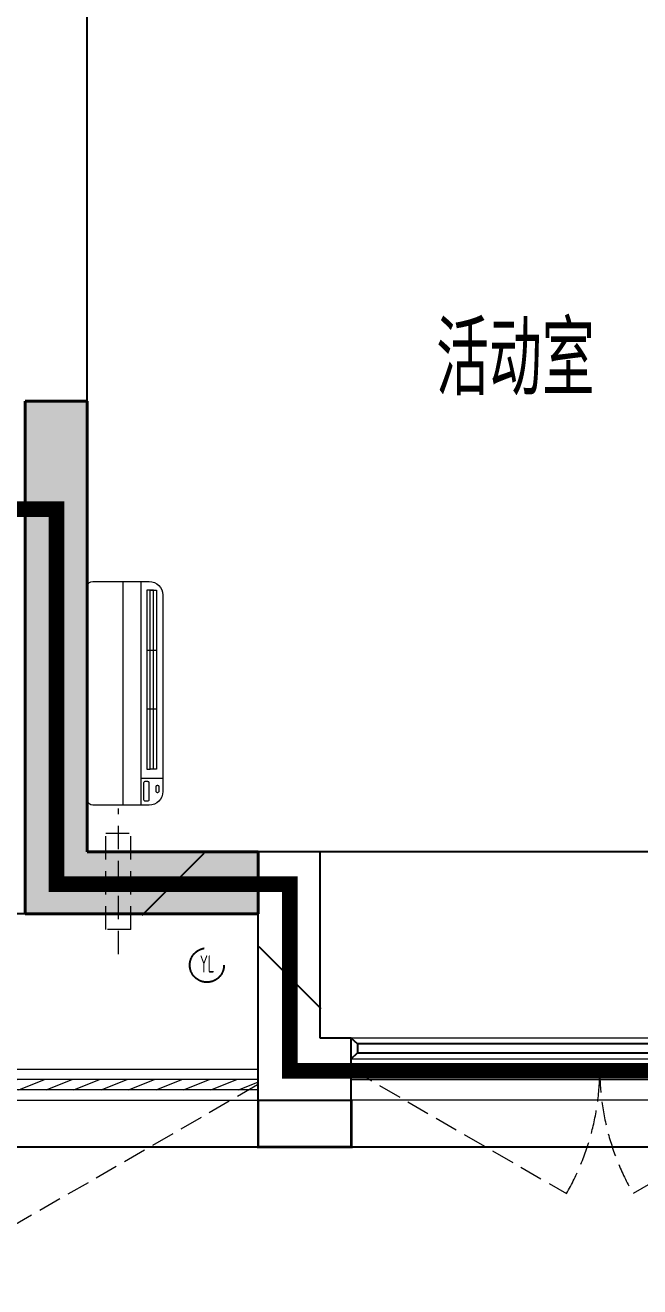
# Model space of a CAD drawing. Extents: x 3753737 to 4713801, y -857380 to 24339.
# Drawn here: x 4159213 to 4161192, y -776462 to -772402 of the extents above; entities that cross this region are included whole.
import ezdxf

# ---------------------------------------------------------------- set-up
doc = ezdxf.new("R2010")
doc.units = 0
doc.header["$LTSCALE"] = 1000
doc.header["$MEASUREMENT"] = 0
for name, pattern in [('CENTER2', [1.125, 0.75, -0.125, 0.125, -0.125]), ('DASH', [0.35, 0.25, -0.1]), ('HIDDEN', [0.375, 0.25, -0.125])]:
    doc.linetypes.add(name, pattern=pattern)
doc.layers.get('0').update_dxf_attribs({"linetype": 'CONTINUOUS'})
for name, color, linetype in [('!!电气', 1, 'CONTINUOUS'), ('3-栏杆1', 252, 'CONTINUOUS'), ('3.5方案汇报，与郭总、侯月琴确定户型_t8$0$2020.03.04 -1安徽标准化洋房户型(UA）_t8_t8$0$看线', 154, 'CONTINUOUS'), ('SHTLN', 4, 'CONTINUOUS'), ('VPIPE-雨水', 4, 'DASH'), ('WALL', 252, 'CONTINUOUS'), ('WIRE-接地', 2, 'CONTINUOUS'), ('看线', 185, 'CONTINUOUS')]:
    doc.layers.add(name, color=color, linetype=linetype)
for name, color, linetype, lineweight in [('COLUMN', 252, 'CONTINUOUS', 40), ('PUB_HATCH', 8, 'CONTINUOUS', 9), ('PUB_TEXT', 7, 'CONTINUOUS', 20), ('WINDOW', 146, 'CONTINUOUS', 20), ('平面-空调室内机', 176, 'CONTINUOUS', 9), ('平面-空调预留孔', 252, 'CONTINUOUS', 15)]:
    doc.layers.add(name, color=color, linetype=linetype, lineweight=lineweight)
doc.styles.get("Standard").update_dxf_attribs({"font": 'gbenor.shx', "bigfont": 'gbcbig.shx'})

# ---------------------------------------------------------------- blocks, each defined once
blk = doc.blocks.new('GFDGFSDFGD')
at = {"layer": 'PUB_HATCH'}
blk.add_hatch(color=256, dxfattribs=at).paths.add_polyline_path([(455566.6, 364323.7), (455566.6, 364523.7), (455016.6, 364523.7), (455016.6, 365973.7), (454816.6, 365973.7), (454816.6, 364323.7)])
at = {"layer": 'COLUMN', "color": 252}
for p, q in [((455016.6, 365973.7), (454816.6, 365973.7)), ((454816.6, 365973.7), (454816.6, 364323.7)), ((455016.6, 364523.7), (455016.6, 365973.7)), ((455566.6, 364523.7), (455016.6, 364523.7)), ((455566.6, 364323.7), (455566.6, 364523.7)), ((454816.6, 364323.7), (455566.6, 364323.7))]:
    blk.add_line(p, q, dxfattribs=at)
blk = doc.blocks.new('dongkong')
at = {"layer": '平面-空调预留孔', "color": 8, "linetype": 'HIDDEN', "ltscale": 0.3}
for p, q in [((-603796, 210899.9), (-603796, 210431.5)), ((-603836, 210821), (-603836, 210510.8)), ((-603836, 210821), (-603756, 210821)), ((-603756, 210821), (-603756, 210510.8))]:
    blk.add_line(p, q, dxfattribs=at)
blk.add_lwpolyline([(-603756, 210510.8), (-603836, 210510.8)], dxfattribs=at)
blk = doc.blocks.new('A$C001338C2')
at = {"color": 8}
for p, q in [((845, 303.6), (55, 303.6)), ((109.1, 214.8), (109.1, 303.6)), ((0, 248.6), (0, 22)), ((900, 22), (900, 248.6)), ((22, 0), (878, 0))]:
    blk.add_line(p, q, dxfattribs=at)
at = {"color": 8, "lineweight": 5}
for p, q in [((864.6, 278.7), (144.5, 278.7)), ((144.5, 278.7), (144.5, 265.8)), ((387, 278.7), (144.5, 278.7)), ((144.5, 278.7), (144.5, 252.9)), ((144.5, 265.8), (864.6, 265.8)), ((387, 239.9), (387, 278.7)), ((864.6, 278.7), (622, 278.7)), ((622, 278.7), (622, 239.9)), ((864.6, 252.9), (864.6, 278.7)), ((864.6, 265.8), (864.6, 239.9)), ((900, 214.8), (0, 214.8)), ((144.5, 239.9), (144.5, 252.9)), ((144.5, 252.9), (864.6, 252.9)), ((864.6, 239.9), (144.5, 239.9)), ((622, 239.9), (387, 239.9)), ((900, 143.2), (0, 143.2))]:
    blk.add_line(p, q, dxfattribs=at)
at = {"color": 8}
for points in [[(73.1, 275), (56.8, 275, -0.414214), (51.3, 280.5), (51.3, 283.4, -0.414214), (56.8, 288.9), (73.1, 288.9, -0.414214), (78.6, 283.4), (78.6, 280.5, -0.414214)], [(89.2, 226.4), (22.2, 226.4, -0.414214), (16.7, 231.9), (16.7, 243.1, -0.414214), (22.2, 248.6), (89.2, 248.6, -0.414214), (94.7, 243.1), (94.7, 231.9, -0.414214)]]:
    blk.add_lwpolyline(points, format="xyb", close=True, dxfattribs=at)
for centre, radius, start, end in [((55, 248.6), 55, 90, 180), ((845, 248.6), 55, 360, 90), ((22, 22), 22, 180, 270), ((878, 22), 22, 270, 360)]:
    blk.add_arc(centre, radius, start, end, dxfattribs=at)
blk = doc.blocks.new('ASDFSD')
at = {"layer": '3-栏杆1', "color": 5}
for p, q in [((681762.6, 334937.5), (681742.3, 334955.3)), ((681742.3, 334955.3), (681762.6, 334937.5)), ((683322.1, 334937.5), (681762.6, 334937.5)), ((681762.6, 334937.5), (681762.6, 334908.3)), ((683322.1, 334937.5), (683342.3, 334955.3)), ((683342.3, 334955.3), (683322.1, 334937.5)), ((683322.1, 334937.5), (683322.1, 334908.3)), ((681742.3, 334888.4), (681762.6, 334908.3)), ((681762.6, 334908.2), (683322.1, 334908.2)), ((683322.1, 334908.3), (683342.3, 334888.4)), ((683342.3, 334888.4), (683322.1, 334908.3))]:
    blk.add_line(p, q, dxfattribs=at)
blk = doc.blocks.new('$WINLIB2D$00000001')
at = {"color": 0}
for points in [[(-0.5, 0.5), (-0.5, -0.5)], [(-0.5, 0.5), (0.5, 0.5)], [(0.5, -0.5), (0.5, 0.5)], [(0.5, 0.1667), (-0.5, 0.1667)], [(0.5, -0.1667), (-0.5, -0.1667)], [(-0.5, -0.5), (0.5, -0.5)]]:
    blk.add_lwpolyline(points, dxfattribs=at)
blk = doc.blocks.new('$WINLIB2D$00000039')
at = {"color": 0}
for points in [[(-0.5, 0.5), (-0.5, -0.5)], [(0.5, 0.5), (-0.5, 0.5)], [(0.5, -0.5), (0.5, 0.5)], [(-0.5, 0.1667), (0.5, 0.1667)], [(-0.3839, -0.1667), (-0.448, 0.1667)], [(-0.3159, -0.1667), (-0.38, 0.1667)], [(-0.2479, -0.1667), (-0.312, 0.1667)], [(-0.1799, -0.1667), (-0.244, 0.1667)], [(-0.1119, -0.1667), (-0.176, 0.1667)], [(-0.0439, -0.1667), (-0.108, 0.1667)], [(0.0241, -0.1667), (-0.04, 0.1667)], [(0.0921, -0.1667), (0.028, 0.1667)], [(0.16, -0.1667), (0.0959, 0.1667)], [(0.228, -0.1667), (0.1639, 0.1667)], [(0.296, -0.1667), (0.2319, 0.1667)], [(0.364, -0.1667), (0.2999, 0.1667)], [(0.432, -0.1667), (0.3679, 0.1667)], [(0.5, -0.1667), (0.4359, 0.1667)], [(-0.4519, -0.1667), (-0.5, 0.0836)], [(-0.5, -0.1667), (0.5, -0.1667)], [(0.5, -0.5), (-0.5, -0.5)]]:
    blk.add_lwpolyline(points, dxfattribs=at)
blk = doc.blocks.new('A$C66B635E3')
at = {"color": 252, "const_width": 8}
blk.add_lwpolyline([(34950, -100), (34950, -250), (35250, -250), (35250, -100)], dxfattribs=at)
at = {"layer": '3.5方案汇报，与郭总、侯月琴确定户型_t8$0$2020.03.04 -1安徽标准化洋房户型(UA）_t8_t8$0$看线', "color": 252, "ltscale": 10}
blk.add_line((37400, 700), (35150, 700), dxfattribs=at)
at = {"layer": 'VPIPE-雨水', "color": 252}
blk.add_circle((34785, 335), 55, dxfattribs=at)
at = {"layer": 'WALL', "color": 252}
for p, q in [((34400, 1800), (34400, 4700)), ((34400, 700), (34400, 1800)), ((35150, 700), (34400, 700)), ((35150, 100), (35150, 700)), ((34300, 500), (33650, 500)), ((34950, 500), (34300, 500)), ((34950, -100), (34950, 500)), ((35250, 100), (35150, 100)), ((35250, -100), (35250, 100)), ((34950, -100), (35250, -100))]:
    blk.add_line(p, q, dxfattribs=at)
at = {"layer": 'WINDOW', "color": 252, "linetype": 'DASH', "ltscale": 0.3}
for points in [[(35250, 0), (35942.8, -400, 0.131652), (36050, 0)], [(36850, 0), (36157.2, -400, -0.131652), (36050, 0)], [(34948.1, -50), (33822.2, -700, -0.131652), (33648.1, -50)]]:
    blk.add_lwpolyline(points, format="xyb", dxfattribs=at)
at = {"layer": '看线', "color": 252, "ltscale": 0.5}
for points in [[(35250, -100), (35250, -250), (36850, -250), (36850, -100)], [(33650, -250), (34950, -250)]]:
    blk.add_lwpolyline(points, dxfattribs=at)
at = {"color": 252}
for name, p in [('GFDGFSDFGD', (-420616.6, -363823.7)), ('ASDFSD', (-646492.3, -334855.3))]:
    blk.add_blockref(name, p, dxfattribs=at)
at = {"layer": 'WINDOW', "color": 252, "xscale": -1600, "yscale": -200, "zscale": -1600}
blk.add_blockref('$WINLIB2D$00000001', (36050, 0), dxfattribs=at)
at = {"layer": 'WINDOW', "color": 252, "xscale": 1299.999999983003, "yscale": -100, "zscale": 1299.999999983003, "rotation": 180}
blk.add_blockref('$WINLIB2D$00000039', (34299, -50), dxfattribs=at)
at = {"layer": '平面-空调室内机', "color": 252, "ltscale": 0.3, "rotation": 180}
blk.add_blockref('dongkong', (-569295.9, 211270.8), dxfattribs=at)
at = {"layer": '平面-空调预留孔', "color": 252, "xscale": -0.800000000046565, "yscale": 0.800000000046565, "zscale": 0.800000000046565, "rotation": 269.9999997665698}
blk.add_blockref('A$C001338C2', (34400.2, 850), dxfattribs=at)
at = {"layer": 'PUB_TEXT', "color": 252}
blk.add_text('活动室', height=236.31, dxfattribs=at).set_placement((35523.2, 2168.3))
at = {"layer": 'PUB_TEXT', "color": 252, "width": 0.6}
blk.add_text('YL', height=56, dxfattribs=at).set_placement((34762.4, 311.2))
blk = doc.blocks.new('$TelecSys$00000008')
blk.add_line((0.4, 0.4), (-0.4, -0.4))

msp = doc.modelspace()

# ---------------------------------------------------------------- linework, layer by layer
at = {"layer": 'WIRE-接地', "color": 2, "linetype": 'CENTER2', "const_width": 50}
msp.add_lwpolyline([(4164969.9, -775767.3), (4160065.7, -775767.3), (4160065.7, -775166.2), (4159314, -775166.2), (4159314, -773959.4), (4152716, -773959.4), (4152716, -774566.6), (4147318.1, -774566.6), (4147318.1, -773962.7), (4140716.2, -773962.7), (4140716.2, -775168.2), (4139969.4, -775168.2), (4139969.4, -775763.5), (4135061.9, -775763.5), (4135061.9, -775160.6), (4134315.9, -775160.6), (4134315.9, -773971.3), (4127719.2, -773971.3), (4127719.2, -774564.2), (4125013.4, -774564.2), (4125013.4, -766667.6)], dxfattribs=at)

# ---------------------------------------------------------------- block references
at = {"layer": '!!电气'}
msp.add_blockref('A$C66B635E3', (4125013.4, -775762.1), dxfattribs=at)
at = {"layer": 'SHTLN', "color": 2, "xscale": 250, "yscale": 250, "zscale": 250}
for p, rotation in [((4159689.8, -775166.2), 180), ((4160065.7, -775466.8), 90)]:
    msp.add_blockref('$TelecSys$00000008', p, dxfattribs=dict(at, rotation=rotation))

doc.saveas('drawing.dxf')
